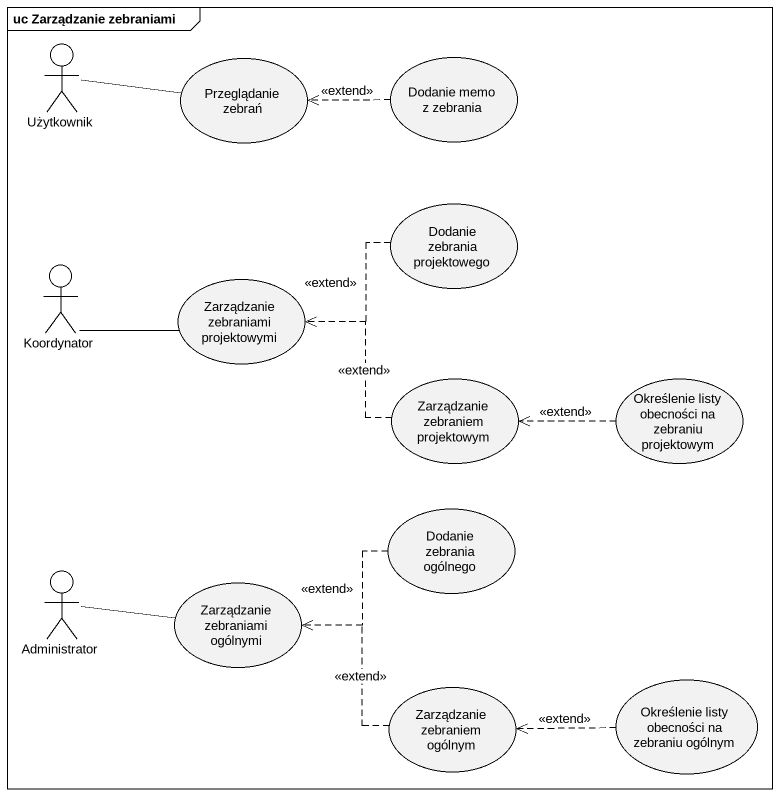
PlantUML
@startuml
mainframe uc Zarządzanie zebraniami
actor Użytkownik
usecase "Przeglądanie zebrań" as Przeglądanie_zebrań
usecase "Dodanie memo z zebrania" as Dodanie_memo_z_zebrania
usecase "Dodanie zebrania projektowego" as Dodanie_zebrania
actor Koordynator
usecase "Zarządzanie zebraniami projektowymi" as Zarządzanie_zebraniami
usecase "Zarządzanie zebraniem projektowym" as Zarządzanie_zebraniem
usecase "Określenie listy obecności na zebraniu projektowym" as Określenie_listy_obecności
usecase "Dodanie zebrania ogólnego" as Dodanie_zebrania_ogólnego
actor Administrator
usecase "Zarządzanie zebraniami ogólnymi" as Zarządzanie_zebraniami_2
usecase "Zarządzanie zebraniem ogólnym" as Zarządzanie_zebraniem_2
usecase "Określenie listy obecności na zebraniu ogólnym" as Określenie_listy_obecności_2
Użytkownik -right- Przeglądanie_zebrań
Dodanie_memo_z_zebrania .left.> Przeglądanie_zebrań : <<extend>>
Dodanie_zebrania .left.> Zarządzanie_zebraniami : <<extend>>
Koordynator -right- Zarządzanie_zebraniami
Zarządzanie_zebraniem .left.> Zarządzanie_zebraniami : <<extend>>
Określenie_listy_obecności .left.> Zarządzanie_zebraniem : <<extend>>
Dodanie_zebrania_ogólnego .left.> Zarządzanie_zebraniami_2 : <<extend>>
Administrator -right- Zarządzanie_zebraniami_2
Zarządzanie_zebraniem_2 .left.> Zarządzanie_zebraniami_2 : <<extend>>
Określenie_listy_obecności_2 .left.> Zarządzanie_zebraniem_2 : <<extend>>
@enduml
